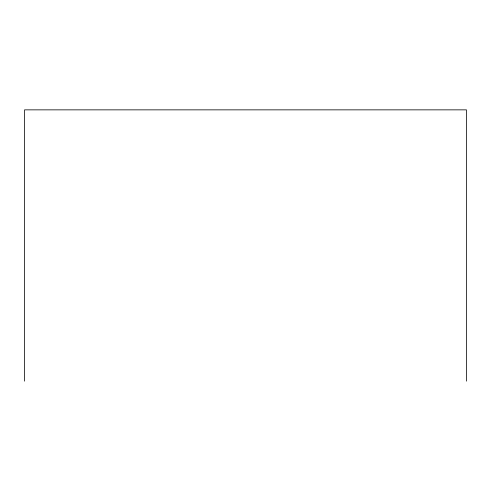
<?xml version="1.0" encoding="UTF-8"?>
<svg xmlns="http://www.w3.org/2000/svg" width="491" height="491" viewBox="0 0 491 491"><rect width="100%" height="100%" fill="white"/><g stroke="black" fill="none" stroke-linecap="round" stroke-linejoin="round"><path stroke-width="0.74" d="M466.45 381.145L466.45 109.855L24.55 109.855L24.55 381.145"/></g></svg>
